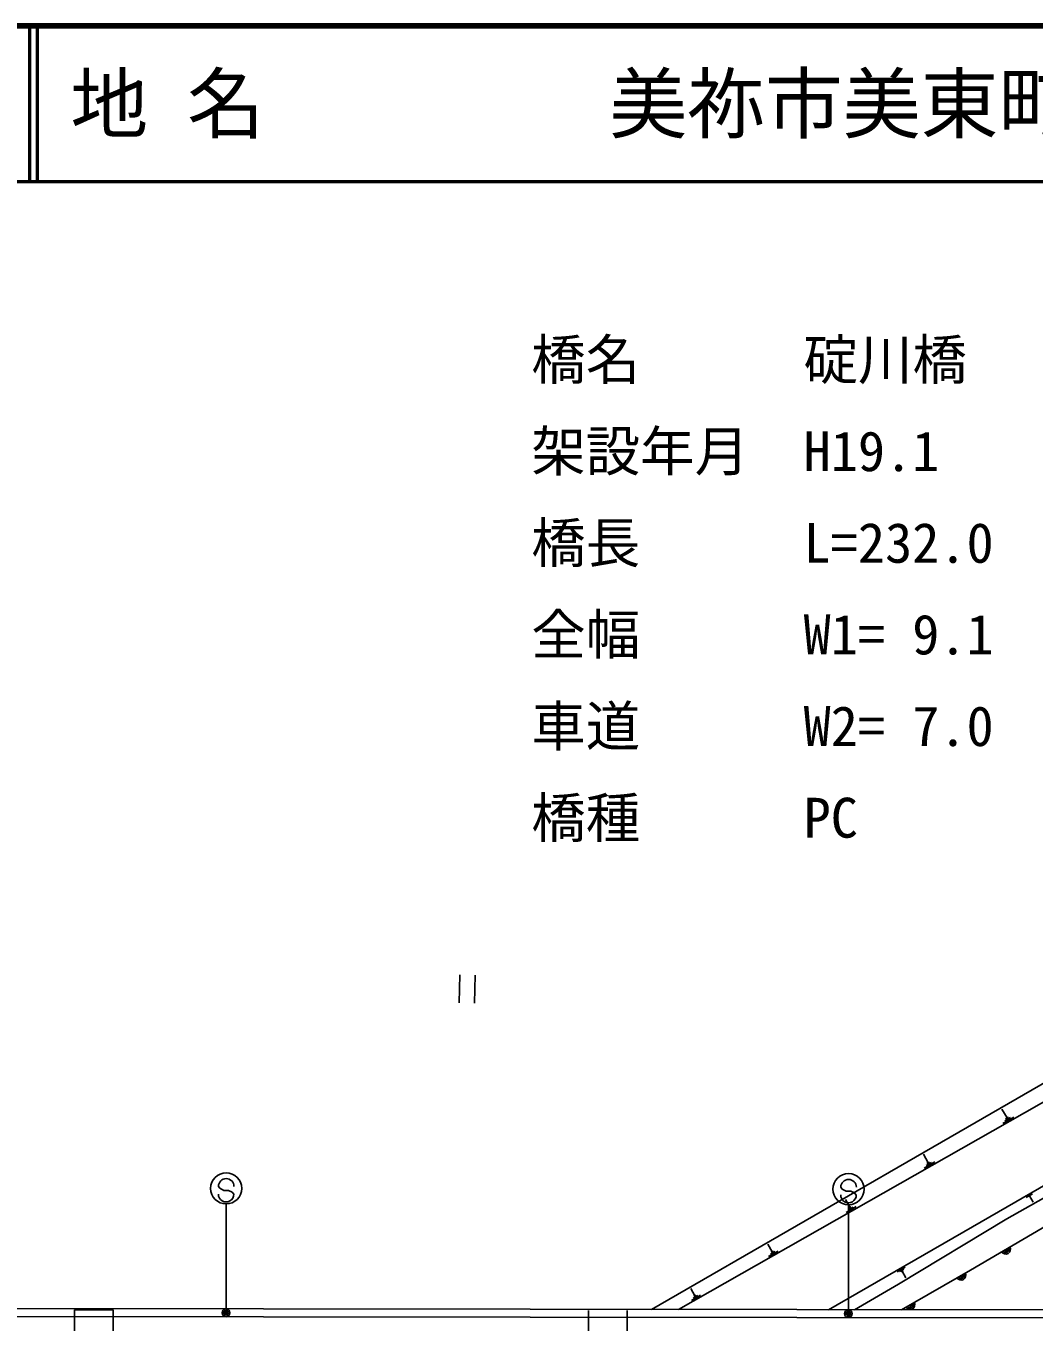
# Model space of a CAD drawing. Units: millimetres, scale not verified, with parts at other scales. Extents: x -376014994 to 680000, y -960703782 to 380000.
# Drawn here: x 367521 to 432314, y 296675 to 380000 of the extents above; entities that cross this region are included whole.
import ezdxf
from ezdxf.enums import TextEntityAlignment as Align

# ---------------------------------------------------------------- set-up
doc = ezdxf.new("R2010")
doc.units = ezdxf.units.MM
doc.header["$LTSCALE"] = 1000
doc.header["$PDMODE"] = 32
doc.header["$PDSIZE"] = 500
for name, color, linetype, lineweight in [('M-BGD', 7, 'Continuous', 25), ('M-STR-HTXT', 7, 'Continuous', 13), ('M-STR-STRC', 7, 'Continuous', 25), ('M-TTL', 2, 'Continuous', 140), ('M-TTL-LINE', 7, 'Continuous', 50)]:
    doc.layers.add(name, color=color, linetype=linetype, lineweight=lineweight)
doc.layers.add('M-TTL-TXT', color=7, linetype='Continuous')
doc.styles.add('ＭＳ ゴシック', font='')
doc.styles.get('ＭＳ ゴシック').set_extended_font_data('MS Gothic')

msp = doc.modelspace()

# ---------------------------------------------------------------- linework, layer by layer
at = {"layer": 'M-BGD'}
for p, q in [((395404, 318999), (395360, 317199)), ((396403, 318975), (396359, 317175)), ((430577, 309796), (430250, 310371)), ((431018, 309857), (430299, 309448)), ((430797, 309827), (430438, 309622)), ((430667, 309847), (430487, 309745)), ((425515, 306909), (425202, 307459)), ((425937, 306967), (425250, 306576)), ((425726, 306938), (425382, 306742)), ((425601, 306958), (425429, 306860)), ((420485, 304039), (420187, 304564)), ((431803, 304674), (432220, 304915)), ((432012, 304794), (432252, 304377)), ((420888, 304095), (420232, 303721)), ((420687, 304067), (420358, 303880)), ((420567, 304086), (420403, 303993)), ((415486, 301188), (415202, 301688)), ((415870, 301241), (415245, 300885)), ((415678, 301214), (415366, 301036)), ((415564, 301232), (415408, 301143)), ((423511, 299895), (424040, 300200)), ((423673, 299919), (423938, 300071)), ((423770, 299904), (423903, 299980)), ((423836, 299942), (424080, 299518)), ((410518, 298354), (410248, 298829)), ((410883, 298404), (410289, 298066)), ((410701, 298379), (410404, 298210)), ((410593, 298396), (410444, 298312)), ((321280, 297595), (496115, 297373)), ((321280, 297095), (496116, 296873)), ((370627, 287437), (370640, 297465)), ((370640, 297465), (373132, 297462)), ((373132, 297462), (373120, 287465)), ((403656, 287395), (403668, 297423)), ((406161, 297420), (406148, 287423))]:
    msp.add_line(p, q, dxfattribs=at)
for points in [[(423798, 297465), (428233, 300021), (440811, 307384), (451449, 313123), (461199, 318477), (468045, 322655)], [(439432, 321947), (441251, 317963), (441304, 317133), (440646, 316486), (427471, 308883), (407718, 297485)], [(440300, 322343), (442263, 318093), (442498, 317232), (442449, 316542), (441876, 315918), (409466, 297483)], [(445725, 322336), (448874, 315496), (448777, 315068), (448449, 314317), (447871, 313807), (440316, 309700), (428352, 302798), (419099, 297470)], [(420774, 297468), (423604, 299114), (430562, 303310), (443877, 310812), (449669, 314124), (450030, 315055), (450018, 315103)]]:
    msp.add_lwpolyline(points, dxfattribs=at)
for centre, radius, start, end in [((430494, 301344), 300, 210.34387, 30.34387), ((430494, 301344), 200, 210.34387, 30.34387), ((430494, 301344), 100, 210.34387, 30.34387), ((427625, 299670), 300, 209.95956, 29.95956), ((427625, 299670), 200, 209.95956, 29.95956), ((427625, 299670), 100, 209.95956, 29.95956), ((424349, 297782), 300, 209.95956, 29.95956), ((424349, 297782), 200, 209.95956, 29.95956), ((424349, 297782), 100, 209.95956, 29.95956)]:
    msp.add_arc(centre, radius, start, end, dxfattribs=at)
at = {"layer": 'M-STR-STRC'}
for p, q in [((379991, 305281), (379892, 305399)), ((380236, 305141), (379991, 305281)), ((380537, 305139), (380236, 305141)), ((380782, 305027), (380537, 305139)), ((380888, 304891), (380782, 305027)), ((419991, 305230), (419892, 305348)), ((420236, 305090), (419991, 305230)), ((420537, 305088), (420236, 305090)), ((420782, 304976), (420537, 305088)), ((420888, 304840), (420782, 304976)), ((380381, 297420), (380389, 304270)), ((420381, 297369), (420389, 304219))]:
    msp.add_line(p, q, dxfattribs=at)
for centre, radius in [((380391, 305270), 1000), ((420391, 305219), 1000), ((380380, 297270), 150), ((380380, 297270), 120), ((380380, 297270), 90), ((380380, 297270), 60), ((380380, 297270), 30), ((420380, 297219), 150), ((420380, 297219), 120), ((420380, 297219), 90), ((420380, 297219), 60), ((420380, 297219), 30)]:
    msp.add_circle(centre, radius, dxfattribs=at)
for centre, start, end in [((380392, 305395), 359.55488, 179.55488), ((420392, 305344), 359.55488, 179.55488), ((380388, 304895), 179.55488, 359.55488), ((420388, 304844), 179.55488, 359.55488)]:
    msp.add_arc(centre, 500, start, end, dxfattribs=at)
for p in [(380380, 297270), (420380, 297219)]:
    msp.add_point(p, dxfattribs=at)
at = {"layer": 'M-TTL'}
msp.add_line((680000, 380000), (40000, 380000), dxfattribs=at)
at = {"layer": 'M-TTL-LINE'}
for p, q in [((367750, 380000), (367750, 370000)), ((368250, 380000), (368250, 370000)), ((40000, 370000), (680000, 370000))]:
    msp.add_line(p, q, dxfattribs=at)

# ---------------------------------------------------------------- texts
at = {"layer": 'M-STR-HTXT', "style": 'ＭＳ ゴシック'}
for s, p in [('橋名\u3000\u3000\u3000碇川橋', (400000, 356500)), ('架設年月\u3000H19.1', (400000, 350609)), ('橋長\u3000\u3000\u3000L=232.0', (400000, 344718)), ('全幅\u3000\u3000\u3000W1= 9.1', (400000, 338827)), ('車道\u3000\u3000\u3000W2= 7.0', (400000, 332936)), ('橋種\u3000\u3000\u3000PC', (400000, 327045))]:
    msp.add_text(s, height=2566, dxfattribs=at).set_placement(p, align=Align.BOTTOM_LEFT)
at = {"layer": 'M-TTL-TXT', "style": 'ＭＳ ゴシック'}
for s, p in [('地 名', (370380, 375000)), ('美祢市美東町絵堂', (405024, 375000))]:
    msp.add_text(s, height=3666, dxfattribs=at).set_placement(p, align=Align.MIDDLE_LEFT)

doc.saveas('drawing.dxf')
